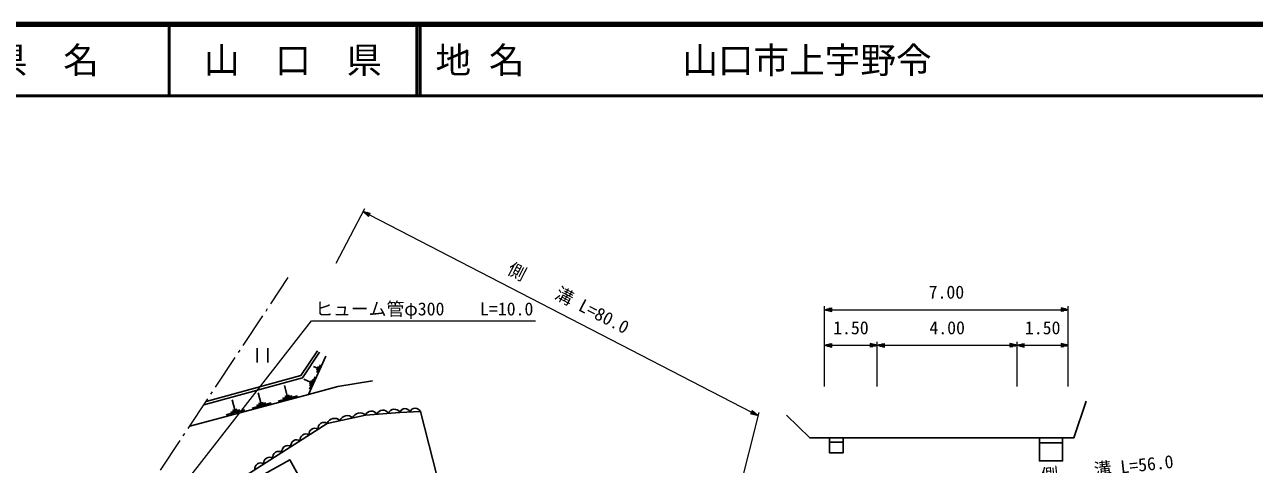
# Model space of a CAD drawing. Units: millimetres, scale not verified. Extents: x 40000 to 680000, y 20000 to 380000.
# Drawn here: x 312703 to 485331, y 318288 to 380000 of the extents above; entities that cross this region are included whole.
import ezdxf
from ezdxf.enums import TextEntityAlignment as Align

# ---------------------------------------------------------------- set-up
doc = ezdxf.new("R2010")
doc.units = ezdxf.units.MM
doc.header["$LTSCALE"] = 1000
for name, color, linetype, lineweight in [('M-BGD', 7, 'Continuous', 25), ('M-BGD-HTXT', 7, 'Continuous', 13), ('M-STR-HTXT', 7, 'Continuous', 13), ('M-TTL', 2, 'Continuous', 140), ('M-TTL-LINE', 7, 'Continuous', 50)]:
    doc.layers.add(name, color=color, linetype=linetype, lineweight=lineweight)
doc.layers.add('M-TTL-TXT', color=7, linetype='Continuous')
doc.styles.add('ＭＳ ゴシック', font='')
doc.styles.get('ＭＳ ゴシック').set_extended_font_data('MS Gothic')

msp = doc.modelspace()

# ---------------------------------------------------------------- linework, layer by layer
at = {"layer": 'M-BGD'}
for p, q in [((345326, 334585), (345326, 332585)), ((346826, 334585), (346826, 332585)), ((353832, 331770), (353256, 332031)), ((353955, 332040), (353710, 331500)), ((354221, 332245), (353731, 331164)), ((352840, 329819), (351909, 330242)), ((353468, 330586), (352676, 328841)), ((352939, 330037), (352741, 329601)), ((353154, 330203), (352758, 329330)), ((345868, 326906), (345489, 328332)), ((349551, 327890), (349166, 329340)), ((342228, 325932), (341855, 327336)), ((347300, 326904), (344625, 326194)), ((346584, 326905), (345246, 326550)), ((346202, 326994), (345533, 326817)), ((351006, 327889), (348288, 327167)), ((350279, 327890), (348919, 327529)), ((349891, 327981), (349211, 327800)), ((343637, 325931), (341005, 325232)), ((342932, 325932), (341616, 325582)), ((342557, 326020), (341899, 325845)), ((368253, 325697), (371454, 313199)), ((425710, 321396), (427601, 321396)), ((455149, 321325), (458416, 321325))]:
    msp.add_line(p, q, dxfattribs=at)
for points in [[(355007, 333492), (352557, 328094), (335874, 323662)], [(337862, 326657), (351722, 330455), (354119, 334024)], [(338177, 327131), (351489, 330780), (353809, 334233)], [(352557, 328094), (356658, 329230), (361523, 329994)], [(419673, 325178), (422914, 322008), (459979, 322008), (461719, 327166)], [(368253, 325697), (365376, 325590), (360547, 325200), (355185, 324046), (337393, 312646), (333794, 311719)], [(425710, 322008), (425710, 319904), (427601, 319904), (427601, 322008)], [(458416, 322008), (458416, 318768), (455149, 318768), (455149, 322008)]]:
    msp.add_lwpolyline(points, dxfattribs=at)
msp.add_lwpolyline([(344212, 307568), (353409, 312718), (349925, 318940), (340728, 313791)], close=True, dxfattribs=at)
for centre, radius, start, end in [((356202, 323665), 1086, 44.7941, 159.49905), ((357989, 324050), 1086, 44.7941, 159.49905), ((359776, 324435), 1086, 44.7941, 159.49905), ((361384, 324864), 902, 31.09633, 158.15197), ((362994, 324994), 902, 31.09633, 158.15197), ((364604, 325124), 902, 31.09633, 158.15197), ((366105, 325349), 768, 22.53546, 161.70673), ((367544, 325403), 768, 22.53546, 161.70673), ((353451, 322555), 820, 55.59373, 189.70315), ((354722, 323370), 820, 55.59373, 189.70315), ((350909, 320927), 820, 55.59373, 189.70315), ((352180, 321741), 820, 55.59373, 189.70315), ((348368, 319298), 820, 55.59373, 189.70315), ((349638, 320113), 820, 55.59373, 189.70315), ((345826, 317670), 820, 55.59373, 189.70315), ((347097, 318484), 820, 55.59373, 189.70315)]:
    msp.add_arc(centre, radius, start, end, dxfattribs=at)
at = {"layer": 'M-BGD-HTXT'}
for p, q in [((347255, 340807), (349711, 344506)), ((346592, 339807), (346813, 340141)), ((343384, 334975), (346149, 339141)), ((339513, 329143), (342278, 333309)), ((342720, 333975), (342942, 334309)), ((338849, 328143), (339070, 328477)), ((335641, 323311), (338406, 327477)), ((331770, 317479), (334535, 321645)), ((334977, 322312), (335199, 322645))]:
    msp.add_line(p, q, dxfattribs=at)
at = {"layer": 'M-STR-HTXT'}
for p, q in [((356458, 346503), (360439, 354209)), ((360210, 353765), (360983, 353084)), ((360210, 353765), (361213, 353528)), ((360210, 353765), (361098, 353306)), ((361075, 353262), (360364, 353629)), ((361121, 353350), (360410, 353718)), ((360519, 353493), (361052, 353217)), ((360611, 353670), (361144, 353395)), ((361029, 353173), (360674, 353356)), ((361167, 353439), (360812, 353623)), ((360829, 353220), (361006, 353128)), ((360983, 353084), (361213, 353528)), ((361012, 353575), (361190, 353484)), ((361098, 353306), (414719, 325602)), ((425000, 329237), (425000, 340496)), ((425000, 339996), (426000, 340246)), ((425400, 340096), (426000, 340096)), ((426000, 340146), (425600, 340146)), ((425800, 340196), (426000, 340196)), ((426000, 339746), (426000, 340246)), ((459197, 339996), (458197, 340246)), ((458197, 340246), (458197, 339746)), ((458397, 340196), (458197, 340196)), ((458197, 340146), (458597, 340146)), ((458797, 340096), (458197, 340096)), ((459197, 329237), (459197, 340496)), ((425000, 339996), (426000, 339746)), ((425000, 339996), (426000, 339996)), ((426000, 340046), (425200, 340046)), ((426000, 339946), (425200, 339946)), ((425400, 339896), (426000, 339896)), ((426000, 339846), (425600, 339846)), ((425800, 339796), (426000, 339796)), ((426000, 339996), (432386, 339996)), ((432386, 339996), (452024, 339996)), ((452024, 339996), (458197, 339996)), ((458197, 340046), (458997, 340046)), ((459197, 339996), (458197, 339746)), ((459197, 339996), (458197, 339996)), ((458197, 339946), (458997, 339946)), ((458797, 339896), (458197, 339896)), ((458197, 339846), (458597, 339846)), ((458397, 339796), (458197, 339796)), ((425000, 334996), (426000, 335246)), ((425000, 334996), (426000, 334746)), ((425000, 334996), (426000, 334996)), ((426000, 335046), (425200, 335046)), ((426000, 334946), (425200, 334946)), ((425400, 335096), (426000, 335096)), ((426000, 335146), (425600, 335146)), ((425800, 335196), (426000, 335196)), ((426000, 334746), (426000, 335246)), ((426000, 334996), (431386, 334996)), ((432386, 334996), (431386, 335246)), ((431386, 335246), (431386, 334746)), ((431586, 335196), (431386, 335196)), ((431386, 335146), (431786, 335146)), ((431986, 335096), (431386, 335096)), ((431386, 335046), (432186, 335046)), ((432386, 334996), (431386, 334746)), ((432386, 334996), (431386, 334996)), ((431386, 334946), (432186, 334946)), ((432386, 329237), (432386, 335496)), ((432386, 334996), (433386, 335246)), ((432386, 334996), (433386, 334746)), ((432386, 334996), (433386, 334996)), ((433386, 335046), (432586, 335046)), ((433386, 334946), (432586, 334946)), ((432786, 335096), (433386, 335096)), ((433386, 335146), (432986, 335146)), ((433186, 335196), (433386, 335196)), ((433386, 334746), (433386, 335246)), ((433386, 334996), (451024, 334996)), ((452024, 334996), (451024, 335246)), ((451024, 335246), (451024, 334746)), ((451224, 335196), (451024, 335196)), ((451024, 335146), (451424, 335146)), ((451624, 335096), (451024, 335096)), ((451024, 335046), (451824, 335046)), ((452024, 334996), (451024, 334746)), ((452024, 334996), (451024, 334996)), ((451024, 334946), (451824, 334946)), ((452024, 329237), (452024, 335496)), ((452024, 334996), (453024, 335246)), ((452024, 334996), (453024, 334746)), ((452024, 334996), (453024, 334996)), ((453024, 335046), (452224, 335046)), ((453024, 334946), (452224, 334946)), ((452424, 335096), (453024, 335096)), ((453024, 335146), (452624, 335146)), ((452824, 335196), (453024, 335196)), ((453024, 334746), (453024, 335246)), ((453024, 334996), (458197, 334996)), ((459197, 334996), (458197, 335246)), ((458197, 335246), (458197, 334746)), ((458397, 335196), (458197, 335196)), ((458197, 335146), (458597, 335146)), ((458797, 335096), (458197, 335096)), ((458197, 335046), (458997, 335046)), ((459197, 334996), (458197, 334746)), ((459197, 334996), (458197, 334996)), ((458197, 334946), (458997, 334946)), ((425400, 334896), (426000, 334896)), ((426000, 334846), (425600, 334846)), ((425800, 334796), (426000, 334796)), ((431986, 334896), (431386, 334896)), ((431386, 334846), (431786, 334846)), ((431586, 334796), (431386, 334796)), ((432786, 334896), (433386, 334896)), ((433386, 334846), (432986, 334846)), ((433186, 334796), (433386, 334796)), ((451624, 334896), (451024, 334896)), ((451024, 334846), (451424, 334846)), ((451224, 334796), (451024, 334796)), ((452424, 334896), (453024, 334896)), ((453024, 334846), (452624, 334846)), ((452824, 334796), (453024, 334796)), ((458797, 334896), (458197, 334896)), ((458197, 334846), (458597, 334846)), ((458397, 334796), (458197, 334796)), ((411506, 308647), (415837, 325587)), ((414834, 325824), (414604, 325380)), ((415607, 325143), (414604, 325380)), ((414805, 325332), (414627, 325424)), ((414650, 325469), (415005, 325285)), ((415206, 325238), (414673, 325513)), ((414696, 325557), (415407, 325190)), ((415607, 325143), (414719, 325602)), ((414742, 325646), (415453, 325279)), ((415298, 325415), (414765, 325691)), ((414788, 325735), (415143, 325552)), ((414988, 325688), (414811, 325780)), ((415607, 325143), (414834, 325824))]:
    msp.add_line(p, q, dxfattribs=at)
msp.add_lwpolyline([(331463, 310849), (352983, 338441), (384433, 338441)], dxfattribs=at)
at = {"layer": 'M-TTL'}
msp.add_line((680000, 380000), (40000, 380000), dxfattribs=at)
at = {"layer": 'M-TTL-LINE'}
for p, q in [((333000, 380000), (333000, 370000)), ((367750, 380000), (367750, 370000)), ((368250, 380000), (368250, 370000)), ((40000, 370000), (680000, 370000))]:
    msp.add_line(p, q, dxfattribs=at)

# ---------------------------------------------------------------- texts
at = {"layer": 'M-STR-HTXT', "style": 'ＭＳ ゴシック'}
for s, rotation, p in [('側\u3000\u3000溝 L=80.0', 332.676, (388368, 340342)), ('側\u3000\u3000溝 L=56.0', 6.159, (464806, 316261))]:
    msp.add_text(s, height=1833, rotation=rotation, dxfattribs=at).set_placement(p, align=Align.BOTTOM_CENTER)
for s, p in [('7.00', (442099, 340996)), ('ヒューム管φ300\u3000\u3000L=10.0', (368808, 338641)), ('1.50', (428693, 335996)), ('4.00', (442205, 335996)), ('1.50', (455611, 335996))]:
    msp.add_text(s, height=1833, dxfattribs=at).set_placement(p, align=Align.BOTTOM_CENTER)
at = {"layer": 'M-TTL-TXT', "style": 'ＭＳ ゴシック'}
for s, p in [('県\u3000名', (315625, 375000)), ('山\u3000口\u3000県', (350375, 375000))]:
    msp.add_text(s, height=3666, dxfattribs=at).set_placement(p, align=Align.MIDDLE_CENTER)
for s, p in [('地 名', (370380, 375000)), ('山口市上宇野令', (405024, 375000))]:
    msp.add_text(s, height=3666, dxfattribs=at).set_placement(p, align=Align.MIDDLE_LEFT)

doc.saveas('drawing.dxf')
